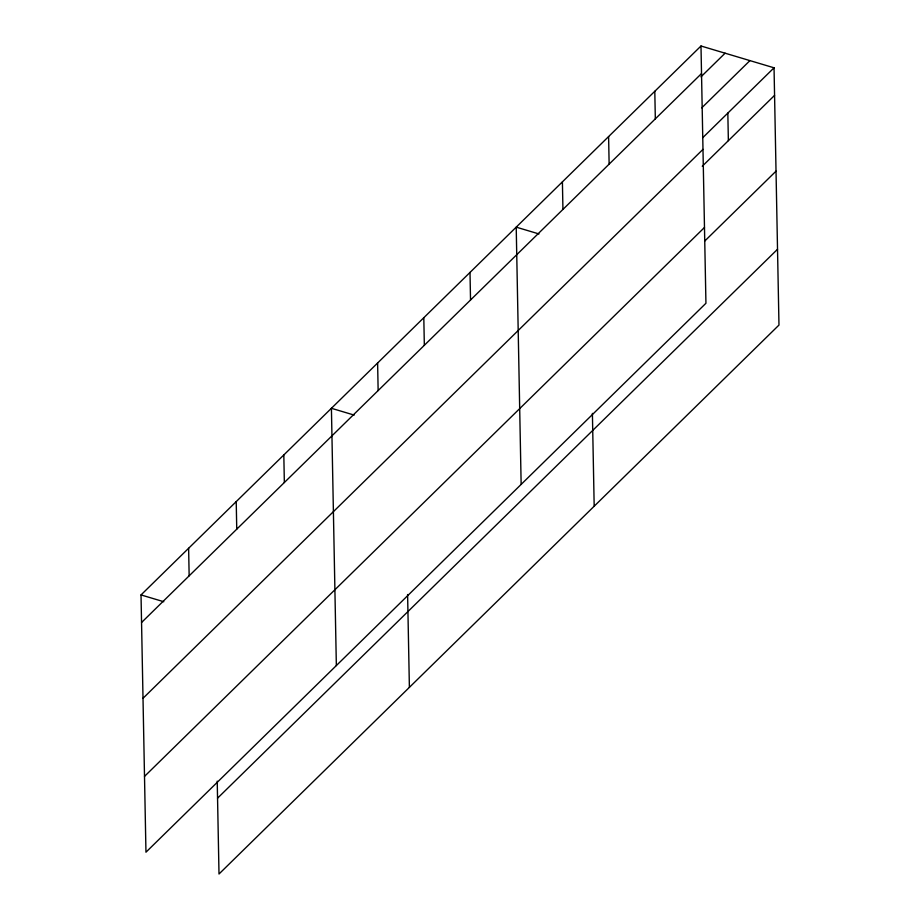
<?xml version="1.0" encoding="UTF-8"?>
<svg xmlns="http://www.w3.org/2000/svg" width="920" height="920" viewBox="0 0 920 920"><rect width="100%" height="100%" fill="white"/><g stroke="black" fill="none" stroke-linecap="round" stroke-linejoin="round"><path stroke-width="1.38" d="M700.994 46L705.939 303.266L145.958 852.196L141.024 594.929L700.994 46L774.042 67.804L778.975 325.07L219.006 874L217.223 781.16M141.553 622.495L701.523 73.566M700.994 76.82L725.098 53.199M701.73 107.858L749.938 60.605M702.731 137.701L774.042 67.804M143.002 698.292L702.983 149.362M702.259 166.255L774.571 95.37M144.509 776.399L704.478 227.47M704.72 241.074L776.02 171.166M217.545 798.192L777.526 249.274M538.971 233.944L516.212 227.148L521.145 484.414M354.177 415.092L331.418 408.296L336.352 665.562M141.024 594.929L163.783 601.726M727.835 113.091L728.364 140.656M654.798 91.287L655.327 118.852M608.603 136.574L609.132 164.139M592.399 413.379L594.182 506.218M562.407 181.861L562.936 209.427M470.005 272.435L470.534 300M423.809 317.722L424.338 345.287M407.606 594.527L409.388 687.366M377.614 363.009L378.143 390.574M283.82 454.951L284.349 482.517M236.221 501.607L236.75 529.172M188.623 548.274L189.152 575.839"/></g></svg>
